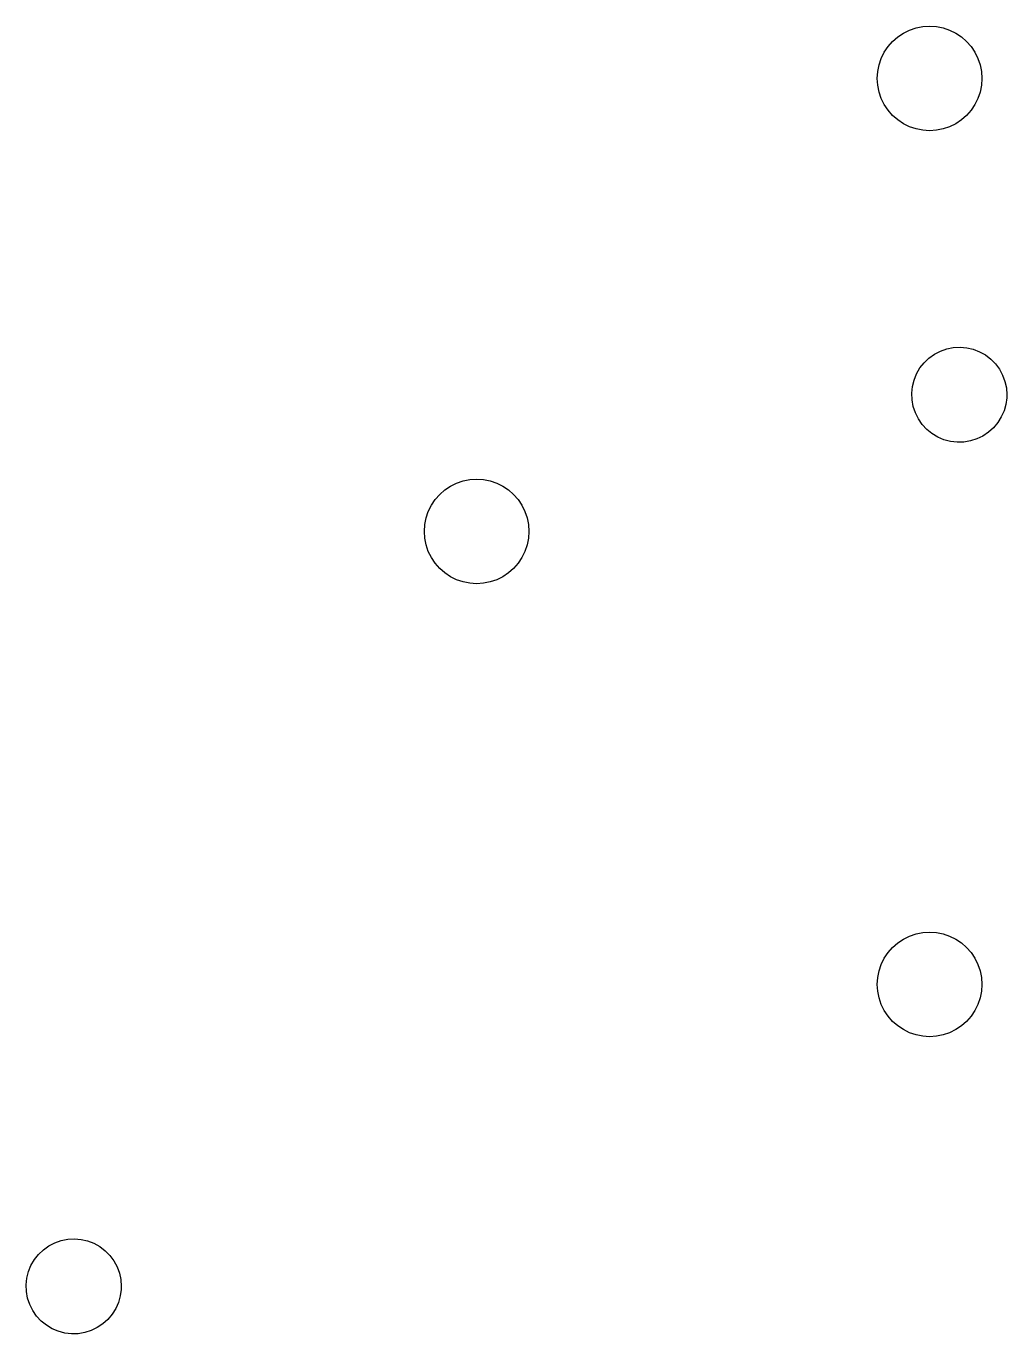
# Model space of a CAD drawing. Extents: x 105.3 to 200.1, y -121.2 to -61.
# Drawn here: x 105.3 to 146.5, y -116 to -61 of the extents above; entities that cross this region are included whole.
import ezdxf

# ---------------------------------------------------------------- set-up
doc = ezdxf.new("R2010")
doc.units = 0
doc.layers.add('BLACK', color=7, linetype='CONTINUOUS')

msp = doc.modelspace()

# ---------------------------------------------------------------- linework, layer by layer
at = {"layer": 'BLACK', "linetype": 'CONTINUOUS'}
for p, q in [((142.706, -61.075), (142.988, -61.0188)), ((142.988, -61.0188), (143.275, -61)), ((143.275, -61), (143.562, -61.0188)), ((143.562, -61.0188), (143.844, -61.075)), ((141.719, -61.6444), (141.936, -61.4546)), ((141.936, -61.4546), (142.175, -61.2947)), ((142.175, -61.2947), (142.433, -61.1675)), ((142.433, -61.1675), (142.706, -61.075)), ((143.844, -61.075), (144.117, -61.1675)), ((144.117, -61.1675), (144.375, -61.2947)), ((144.375, -61.2947), (144.614, -61.4546)), ((144.614, -61.4546), (144.831, -61.6444)), ((141.242, -62.3581), (141.37, -62.1)), ((141.37, -62.1), (141.53, -61.8607)), ((141.53, -61.8607), (141.719, -61.6444)), ((144.831, -61.6444), (145.02, -61.8607)), ((145.02, -61.8607), (145.18, -62.1)), ((145.18, -62.1), (145.308, -62.3581)), ((141.094, -62.9128), (141.15, -62.6306)), ((141.15, -62.6306), (141.242, -62.3581)), ((145.308, -62.3581), (145.4, -62.6306)), ((145.4, -62.6306), (145.456, -62.9128)), ((141.075, -63.2), (141.094, -62.9128)), ((141.094, -63.4872), (141.075, -63.2)), ((145.456, -62.9128), (145.475, -63.2)), ((145.475, -63.2), (145.456, -63.4872)), ((141.15, -63.7694), (141.094, -63.4872)), ((141.242, -64.0419), (141.15, -63.7694)), ((145.4, -63.7694), (145.308, -64.0419)), ((145.456, -63.4872), (145.4, -63.7694)), ((141.37, -64.3), (141.242, -64.0419)), ((141.53, -64.5393), (141.37, -64.3)), ((145.18, -64.3), (145.02, -64.5393)), ((145.308, -64.0419), (145.18, -64.3)), ((141.719, -64.7556), (141.53, -64.5393)), ((141.936, -64.9454), (141.719, -64.7556)), ((144.831, -64.7556), (144.614, -64.9454)), ((145.02, -64.5393), (144.831, -64.7556)), ((142.175, -65.1053), (141.936, -64.9454)), ((142.433, -65.2325), (142.175, -65.1053)), ((142.706, -65.325), (142.433, -65.2325)), ((142.988, -65.3812), (142.706, -65.325)), ((143.275, -65.4), (142.988, -65.3812)), ((143.562, -65.3812), (143.275, -65.4)), ((143.844, -65.325), (143.562, -65.3812)), ((144.117, -65.2325), (143.844, -65.325)), ((144.375, -65.1053), (144.117, -65.2325)), ((144.614, -64.9454), (144.375, -65.1053)), ((143.25, -74.959), (143.48, -74.7947)), ((143.48, -74.7947), (143.731, -74.6645)), ((143.731, -74.6645), (143.997, -74.5709)), ((143.997, -74.5709), (144.274, -74.5158)), ((144.274, -74.5158), (144.556, -74.5002)), ((144.556, -74.5002), (144.838, -74.5246)), ((144.838, -74.5246), (145.113, -74.5884)), ((145.113, -74.5884), (145.377, -74.6903)), ((145.377, -74.6903), (145.623, -74.8284)), ((142.871, -75.3758), (143.046, -75.154)), ((143.046, -75.154), (143.25, -74.959)), ((145.623, -74.8284), (145.848, -74.9998)), ((145.848, -74.9998), (146.046, -75.2011)), ((146.046, -75.2011), (146.214, -75.4283)), ((142.555, -76.1561), (142.623, -75.882)), ((142.623, -75.882), (142.729, -75.6201)), ((142.729, -75.6201), (142.871, -75.3758)), ((146.214, -75.4283), (146.348, -75.677)), ((146.348, -75.677), (146.446, -75.942)), ((142.526, -76.4372), (142.555, -76.1561)), ((142.537, -76.7195), (142.526, -76.4372)), ((146.446, -75.942), (146.505, -76.2182)), ((146.505, -76.2182), (146.525, -76.5)), ((142.588, -76.9974), (142.537, -76.7195)), ((146.483, -76.9056), (146.407, -77.1775)), ((146.521, -76.6256), (146.483, -76.9056)), ((146.525, -76.5), (146.521, -76.6256)), ((142.677, -77.2654), (142.588, -76.9974)), ((142.804, -77.5181), (142.677, -77.2654)), ((142.964, -77.7505), (142.804, -77.5181)), ((146.293, -77.4359), (146.143, -77.6756)), ((146.407, -77.1775), (146.293, -77.4359)), ((143.156, -77.9579), (142.964, -77.7505)), ((143.375, -78.1363), (143.156, -77.9579)), ((145.751, -78.0803), (145.516, -78.2373)), ((145.961, -77.8918), (145.751, -78.0803)), ((146.143, -77.6756), (145.961, -77.8918)), ((143.617, -78.282), (143.375, -78.1363)), ((143.877, -78.3922), (143.617, -78.282)), ((144.15, -78.4646), (143.877, -78.3922)), ((144.431, -78.4978), (144.15, -78.4646)), ((144.713, -78.4911), (144.431, -78.4978)), ((144.992, -78.4447), (144.713, -78.4911)), ((145.261, -78.3596), (144.992, -78.4447)), ((145.516, -78.2373), (145.261, -78.3596)), ((123.125, -80.3447), (123.383, -80.2175)), ((123.383, -80.2175), (123.656, -80.125)), ((123.656, -80.125), (123.938, -80.0688)), ((123.938, -80.0688), (124.225, -80.05)), ((124.225, -80.05), (124.512, -80.0688)), ((124.512, -80.0688), (124.794, -80.125)), ((124.794, -80.125), (125.067, -80.2175)), ((125.067, -80.2175), (125.325, -80.3447)), ((122.48, -80.9107), (122.669, -80.6944)), ((122.669, -80.6944), (122.886, -80.5046)), ((122.886, -80.5046), (123.125, -80.3447)), ((125.325, -80.3447), (125.564, -80.5046)), ((125.564, -80.5046), (125.781, -80.6944)), ((125.781, -80.6944), (125.97, -80.9107)), ((122.192, -81.4081), (122.32, -81.15)), ((122.32, -81.15), (122.48, -80.9107)), ((125.97, -80.9107), (126.13, -81.15)), ((126.13, -81.15), (126.258, -81.4081)), ((122.044, -81.9628), (122.1, -81.6806)), ((122.1, -81.6806), (122.192, -81.4081)), ((126.258, -81.4081), (126.35, -81.6806)), ((126.35, -81.6806), (126.406, -81.9628)), ((122.025, -82.25), (122.044, -81.9628)), ((122.044, -82.5372), (122.025, -82.25)), ((126.406, -81.9628), (126.425, -82.25)), ((126.425, -82.25), (126.406, -82.5372)), ((122.1, -82.8194), (122.044, -82.5372)), ((122.192, -83.0919), (122.1, -82.8194)), ((126.35, -82.8194), (126.258, -83.0919)), ((126.406, -82.5372), (126.35, -82.8194)), ((122.32, -83.35), (122.192, -83.0919)), ((122.48, -83.5893), (122.32, -83.35)), ((122.669, -83.8056), (122.48, -83.5893)), ((125.97, -83.5893), (125.781, -83.8056)), ((126.13, -83.35), (125.97, -83.5893)), ((126.258, -83.0919), (126.13, -83.35)), ((122.886, -83.9954), (122.669, -83.8056)), ((123.125, -84.1553), (122.886, -83.9954)), ((125.564, -83.9954), (125.325, -84.1553)), ((125.781, -83.8056), (125.564, -83.9954)), ((123.383, -84.2825), (123.125, -84.1553)), ((123.656, -84.375), (123.383, -84.2825)), ((123.938, -84.4312), (123.656, -84.375)), ((124.225, -84.45), (123.938, -84.4312)), ((124.512, -84.4312), (124.225, -84.45)), ((124.794, -84.375), (124.512, -84.4312)), ((125.067, -84.2825), (124.794, -84.375)), ((125.325, -84.1553), (125.067, -84.2825)), ((141.936, -99.5546), (142.175, -99.3947)), ((142.175, -99.3947), (142.433, -99.2675)), ((142.433, -99.2675), (142.706, -99.175)), ((142.706, -99.175), (142.988, -99.1188)), ((142.988, -99.1188), (143.275, -99.1)), ((143.275, -99.1), (143.562, -99.1188)), ((143.562, -99.1188), (143.844, -99.175)), ((143.844, -99.175), (144.117, -99.2675)), ((144.117, -99.2675), (144.375, -99.3947)), ((144.375, -99.3947), (144.614, -99.5546)), ((141.37, -100.2), (141.53, -99.9607)), ((141.53, -99.9607), (141.719, -99.7444)), ((141.719, -99.7444), (141.936, -99.5546)), ((144.614, -99.5546), (144.831, -99.7444)), ((144.831, -99.7444), (145.02, -99.9607)), ((145.02, -99.9607), (145.18, -100.2)), ((141.15, -100.731), (141.242, -100.458)), ((141.242, -100.458), (141.37, -100.2)), ((145.18, -100.2), (145.308, -100.458)), ((145.308, -100.458), (145.4, -100.731)), ((141.075, -101.3), (141.094, -101.013)), ((141.094, -101.013), (141.15, -100.731)), ((145.4, -100.731), (145.456, -101.013)), ((145.456, -101.013), (145.475, -101.3)), ((141.094, -101.587), (141.075, -101.3)), ((141.15, -101.869), (141.094, -101.587)), ((145.456, -101.587), (145.4, -101.869)), ((145.475, -101.3), (145.456, -101.587)), ((141.242, -102.142), (141.15, -101.869)), ((141.37, -102.4), (141.242, -102.142)), ((145.308, -102.142), (145.18, -102.4)), ((145.4, -101.869), (145.308, -102.142)), ((141.53, -102.639), (141.37, -102.4)), ((141.719, -102.856), (141.53, -102.639)), ((145.02, -102.639), (144.831, -102.856)), ((145.18, -102.4), (145.02, -102.639)), ((141.936, -103.045), (141.719, -102.856)), ((142.175, -103.205), (141.936, -103.045)), ((142.433, -103.333), (142.175, -103.205)), ((142.706, -103.425), (142.433, -103.333)), ((144.117, -103.333), (143.844, -103.425)), ((144.375, -103.205), (144.117, -103.333)), ((144.614, -103.045), (144.375, -103.205)), ((144.831, -102.856), (144.614, -103.045)), ((142.988, -103.481), (142.706, -103.425)), ((143.275, -103.5), (142.988, -103.481)), ((143.562, -103.481), (143.275, -103.5)), ((143.844, -103.425), (143.562, -103.481)), ((106.23, -112.295), (106.481, -112.164)), ((106.481, -112.164), (106.747, -112.071)), ((106.747, -112.071), (107.024, -112.016)), ((107.024, -112.016), (107.306, -112)), ((107.306, -112), (107.588, -112.025)), ((107.588, -112.025), (107.863, -112.088)), ((107.863, -112.088), (108.127, -112.19)), ((108.127, -112.19), (108.373, -112.328)), ((105.621, -112.876), (105.796, -112.654)), ((105.796, -112.654), (106, -112.459)), ((106, -112.459), (106.23, -112.295)), ((108.373, -112.328), (108.598, -112.5)), ((108.598, -112.5), (108.796, -112.701)), ((108.796, -112.701), (108.964, -112.928)), ((105.373, -113.382), (105.479, -113.12)), ((105.479, -113.12), (105.621, -112.876)), ((108.964, -112.928), (109.098, -113.177)), ((109.098, -113.177), (109.196, -113.442)), ((105.276, -113.937), (105.305, -113.656)), ((105.305, -113.656), (105.373, -113.382)), ((109.196, -113.442), (109.255, -113.718)), ((109.255, -113.718), (109.275, -114)), ((105.287, -114.219), (105.276, -113.937)), ((105.338, -114.497), (105.287, -114.219)), ((109.271, -114.126), (109.233, -114.406)), ((109.275, -114), (109.271, -114.126)), ((105.427, -114.765), (105.338, -114.497)), ((105.554, -115.018), (105.427, -114.765)), ((109.043, -114.936), (108.893, -115.176)), ((109.157, -114.677), (109.043, -114.936)), ((109.233, -114.406), (109.157, -114.677)), ((105.714, -115.25), (105.554, -115.018)), ((105.906, -115.458), (105.714, -115.25)), ((106.125, -115.636), (105.906, -115.458)), ((108.711, -115.392), (108.501, -115.58)), ((108.893, -115.176), (108.711, -115.392)), ((106.367, -115.782), (106.125, -115.636)), ((106.627, -115.892), (106.367, -115.782)), ((106.9, -115.965), (106.627, -115.892)), ((107.181, -115.998), (106.9, -115.965)), ((107.463, -115.991), (107.181, -115.998)), ((107.742, -115.945), (107.463, -115.991)), ((108.011, -115.86), (107.742, -115.945)), ((108.266, -115.737), (108.011, -115.86)), ((108.501, -115.58), (108.266, -115.737))]:
    msp.add_line(p, q, dxfattribs=at)

doc.saveas('drawing.dxf')
